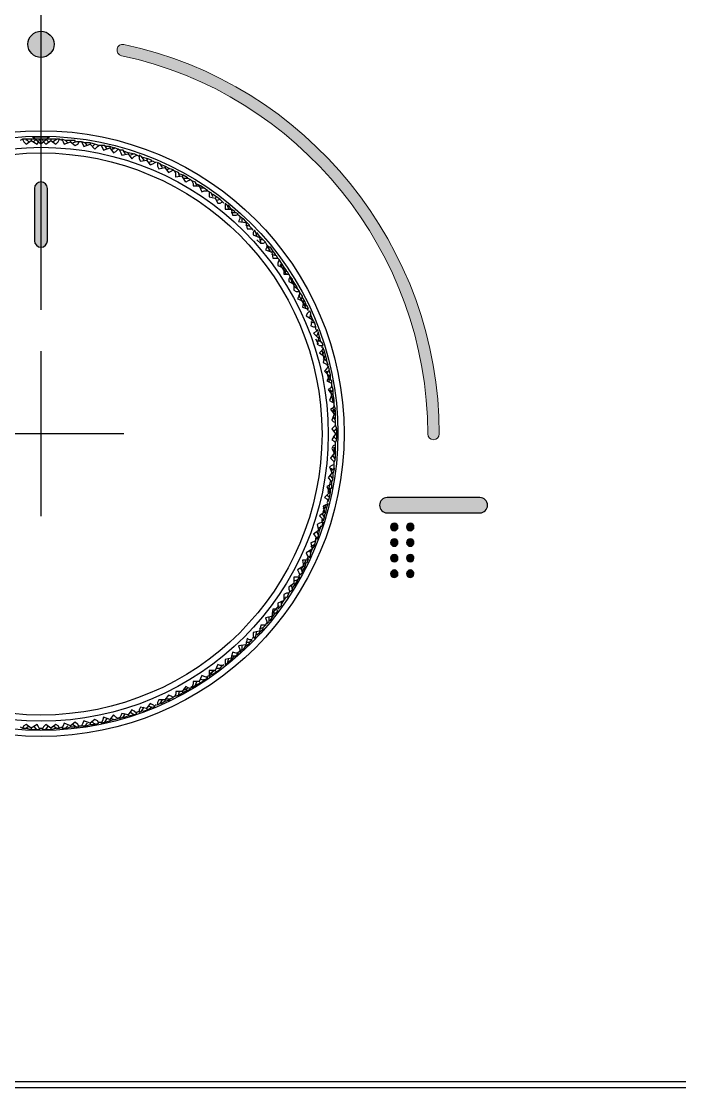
# Model space of a CAD drawing. Extents: x -1585 to -1165, y -4178 to -3881.
# Drawn here: x -1385.02 to -1369.06, y -4053.07 to -4027.21 of the extents above; entities that cross this region are included whole.
import ezdxf

# ---------------------------------------------------------------- set-up
doc = ezdxf.new("R2010")
doc.units = 0
doc.header["$LTSCALE"] = 7
doc.linetypes.add('CENTER', pattern=[2, 1.25, -0.25, 0.25, -0.25])
for name, color, linetype in [('CL', 1, 'CENTER'), ('D', 2, 'CONTINUOUS'), ('DIM', 2, 'CONTINUOUS'), ('DWG', 7, 'CONTINUOUS')]:
    doc.layers.add(name, color=color, linetype=linetype)

msp = doc.modelspace()

# ---------------------------------------------------------------- hatches: boundary and pattern name
at = {"layer": 'D'}
h = msp.add_hatch(color=256, dxfattribs=at)
h.dxf.hatch_style = 2
edge = h.paths.add_edge_path()
edge.add_spline(control_points=[(-1384.223, -4027.769), (-1384.223, -4027.594), (-1384.365, -4027.452), (-1384.54, -4027.452), (-1384.716, -4027.452), (-1384.858, -4027.594), (-1384.858, -4027.769), (-1384.858, -4027.945), (-1384.716, -4028.087), (-1384.54, -4028.087), (-1384.365, -4028.087), (-1384.223, -4027.945), (-1384.223, -4027.769), (-1384.223, -4027.769), (-1384.223, -4027.769), (-1384.223, -4027.769)], knot_values=[0, 0, 0, 0, 1, 1, 1, 2, 2, 2, 3, 3, 3, 4, 4, 4, 5, 5, 5, 5], degree=3, periodic=0)
h = msp.add_hatch(color=256, dxfattribs=at)
h.dxf.hatch_style = 2
edge = h.paths.add_edge_path()
edge.add_spline(control_points=[(-1375.025, -4037.358), (-1375.102, -4037.358), (-1375.165, -4037.295), (-1375.165, -4037.218), (-1375.165, -4032.814), (-1378.287, -4028.957), (-1382.588, -4028.046), (-1382.664, -4028.03), (-1382.712, -4027.956), (-1382.696, -4027.88), (-1382.68, -4027.805), (-1382.605, -4027.756), (-1382.53, -4027.772), (-1378.1, -4028.711), (-1374.885, -4032.683), (-1374.885, -4037.218), (-1374.885, -4037.295), (-1374.948, -4037.358), (-1375.025, -4037.358)], knot_values=[0, 0, 0, 0, 1, 1, 1, 2, 2, 2, 3, 3, 3, 4, 4, 4, 5, 5, 5, 6, 6, 6, 6], degree=3, periodic=0)
h = msp.add_hatch(color=256, dxfattribs=at)
h.dxf.hatch_style = 2
edge = h.paths.add_edge_path()
edge.add_spline(control_points=[(-1384.699, -4031.262), (-1384.699, -4031.175), (-1384.628, -4031.104), (-1384.541, -4031.104), (-1384.453, -4031.104), (-1384.382, -4031.175), (-1384.382, -4031.262), (-1384.382, -4031.685), (-1384.382, -4032.108), (-1384.382, -4032.531), (-1384.382, -4032.619), (-1384.453, -4032.689), (-1384.541, -4032.689), (-1384.628, -4032.689), (-1384.699, -4032.618), (-1384.699, -4032.531), (-1384.699, -4032.108), (-1384.699, -4031.685), (-1384.699, -4031.262)], knot_values=[0, 0, 0, 0, 1, 1, 1, 2, 2, 2, 3, 3, 3, 4, 4, 4, 5, 5, 5, 6, 6, 6, 6], degree=3, periodic=0)
h = msp.add_hatch(color=256, dxfattribs=at)
h.dxf.hatch_style = 2
edge = h.paths.add_edge_path()
edge.add_spline(control_points=[(-1373.716, -4038.947), (-1373.716, -4039.049), (-1373.799, -4039.132), (-1373.902, -4039.132), (-1373.902, -4039.132), (-1376.149, -4039.132), (-1376.149, -4039.132), (-1376.251, -4039.132), (-1376.334, -4039.049), (-1376.334, -4038.947), (-1376.334, -4038.844), (-1376.251, -4038.761), (-1376.149, -4038.761), (-1376.149, -4038.761), (-1373.902, -4038.761), (-1373.902, -4038.761), (-1373.799, -4038.761), (-1373.716, -4038.844), (-1373.716, -4038.947)], knot_values=[0, 0, 0, 0, 1, 1, 1, 2, 2, 2, 3, 3, 3, 4, 4, 4, 5, 5, 5, 6, 6, 6, 6], degree=3, periodic=0)
h = msp.add_hatch(color=256, dxfattribs=at)
h.dxf.hatch_style = 2
edge = h.paths.add_edge_path()
edge.add_spline(control_points=[(-1376.067, -4039.473), (-1376.068, -4039.421), (-1376.028, -4039.38), (-1375.977, -4039.38), (-1375.926, -4039.38), (-1375.888, -4039.419), (-1375.887, -4039.47), (-1375.887, -4039.522), (-1375.927, -4039.563), (-1375.977, -4039.563), (-1376.027, -4039.563), (-1376.067, -4039.523), (-1376.067, -4039.473)], knot_values=[0, 0, 0, 0, 1, 1, 1, 2, 2, 2, 3, 3, 3, 4, 4, 4, 4], degree=3, periodic=0)
h = msp.add_hatch(color=256, dxfattribs=at)
h.dxf.hatch_style = 2
edge = h.paths.add_edge_path()
edge.add_spline(control_points=[(-1375.679, -4039.473), (-1375.68, -4039.421), (-1375.64, -4039.38), (-1375.589, -4039.38), (-1375.538, -4039.38), (-1375.5, -4039.419), (-1375.499, -4039.47), (-1375.499, -4039.522), (-1375.539, -4039.563), (-1375.59, -4039.563), (-1375.639, -4039.563), (-1375.679, -4039.523), (-1375.679, -4039.473)], knot_values=[0, 0, 0, 0, 1, 1, 1, 2, 2, 2, 3, 3, 3, 4, 4, 4, 4], degree=3, periodic=0)
h = msp.add_hatch(color=256, dxfattribs=at)
h.dxf.hatch_style = 2
edge = h.paths.add_edge_path()
edge.add_spline(control_points=[(-1375.887, -4039.849), (-1375.887, -4039.9), (-1375.925, -4039.941), (-1375.975, -4039.942), (-1376.025, -4039.944), (-1376.067, -4039.902), (-1376.067, -4039.851), (-1376.068, -4039.799), (-1376.029, -4039.76), (-1375.976, -4039.76), (-1375.925, -4039.76), (-1375.887, -4039.797), (-1375.887, -4039.849)], knot_values=[0, 0, 0, 0, 1, 1, 1, 2, 2, 2, 3, 3, 3, 4, 4, 4, 4], degree=3, periodic=0)
h = msp.add_hatch(color=256, dxfattribs=at)
h.dxf.hatch_style = 2
edge = h.paths.add_edge_path()
edge.add_spline(control_points=[(-1375.499, -4039.849), (-1375.499, -4039.9), (-1375.538, -4039.941), (-1375.587, -4039.942), (-1375.637, -4039.944), (-1375.679, -4039.902), (-1375.679, -4039.851), (-1375.68, -4039.799), (-1375.641, -4039.76), (-1375.589, -4039.76), (-1375.538, -4039.76), (-1375.5, -4039.797), (-1375.499, -4039.849)], knot_values=[0, 0, 0, 0, 1, 1, 1, 2, 2, 2, 3, 3, 3, 4, 4, 4, 4], degree=3, periodic=0)
h = msp.add_hatch(color=256, dxfattribs=at)
h.dxf.hatch_style = 2
edge = h.paths.add_edge_path()
edge.add_spline(control_points=[(-1375.887, -4040.231), (-1375.888, -4040.282), (-1375.927, -4040.32), (-1375.977, -4040.32), (-1376.029, -4040.32), (-1376.068, -4040.28), (-1376.067, -4040.228), (-1376.066, -4040.175), (-1376.026, -4040.137), (-1375.974, -4040.139), (-1375.923, -4040.14), (-1375.886, -4040.179), (-1375.887, -4040.231)], knot_values=[0, 0, 0, 0, 1, 1, 1, 2, 2, 2, 3, 3, 3, 4, 4, 4, 4], degree=3, periodic=0)
h = msp.add_hatch(color=256, dxfattribs=at)
h.dxf.hatch_style = 2
edge = h.paths.add_edge_path()
edge.add_spline(control_points=[(-1375.5, -4040.231), (-1375.5, -4040.282), (-1375.539, -4040.32), (-1375.59, -4040.32), (-1375.641, -4040.32), (-1375.68, -4040.28), (-1375.679, -4040.228), (-1375.679, -4040.175), (-1375.639, -4040.137), (-1375.586, -4040.139), (-1375.535, -4040.14), (-1375.498, -4040.179), (-1375.5, -4040.231)], knot_values=[0, 0, 0, 0, 1, 1, 1, 2, 2, 2, 3, 3, 3, 4, 4, 4, 4], degree=3, periodic=0)
h = msp.add_hatch(color=256, dxfattribs=at)
h.dxf.hatch_style = 2
edge = h.paths.add_edge_path()
edge.add_spline(control_points=[(-1375.887, -4040.61), (-1375.888, -4040.661), (-1375.928, -4040.699), (-1375.979, -4040.698), (-1376.03, -4040.698), (-1376.068, -4040.657), (-1376.067, -4040.604), (-1376.066, -4040.555), (-1376.023, -4040.514), (-1375.975, -4040.515), (-1375.924, -4040.517), (-1375.886, -4040.558), (-1375.887, -4040.61)], knot_values=[0, 0, 0, 0, 1, 1, 1, 2, 2, 2, 3, 3, 3, 4, 4, 4, 4], degree=3, periodic=0)
h = msp.add_hatch(color=256, dxfattribs=at)
h.dxf.hatch_style = 2
edge = h.paths.add_edge_path()
edge.add_spline(control_points=[(-1375.5, -4040.61), (-1375.501, -4040.661), (-1375.54, -4040.699), (-1375.591, -4040.698), (-1375.642, -4040.698), (-1375.68, -4040.657), (-1375.679, -4040.604), (-1375.678, -4040.555), (-1375.635, -4040.514), (-1375.588, -4040.515), (-1375.536, -4040.517), (-1375.498, -4040.558), (-1375.5, -4040.61)], knot_values=[0, 0, 0, 0, 1, 1, 1, 2, 2, 2, 3, 3, 3, 4, 4, 4, 4], degree=3, periodic=0)

# ---------------------------------------------------------------- linework, layer by layer
at = {"layer": 'CL'}
for p, q in [((-1384.536, -4039.209), (-1384.536, -4035.209)), ((-1386.536, -4037.209), (-1382.536, -4037.209))]:
    msp.add_line(p, q, dxfattribs=at)
at = {"layer": 'D'}
for points, knots in [([(-1384.223, -4027.769), (-1384.223, -4027.594), (-1384.365, -4027.452), (-1384.54, -4027.452), (-1384.716, -4027.452), (-1384.858, -4027.594), (-1384.858, -4027.769), (-1384.858, -4027.945), (-1384.716, -4028.087), (-1384.54, -4028.087), (-1384.365, -4028.087), (-1384.223, -4027.945), (-1384.223, -4027.769), (-1384.223, -4027.769), (-1384.223, -4027.769), (-1384.223, -4027.769)], [0, 0, 0, 0, 1, 1, 1, 2, 2, 2, 3, 3, 3, 4, 4, 4, 5, 5, 5, 5]), ([(-1384.699, -4031.262), (-1384.699, -4031.175), (-1384.628, -4031.104), (-1384.541, -4031.104), (-1384.453, -4031.104), (-1384.382, -4031.175), (-1384.382, -4031.262), (-1384.382, -4031.685), (-1384.382, -4032.108), (-1384.382, -4032.531), (-1384.382, -4032.619), (-1384.453, -4032.689), (-1384.541, -4032.689), (-1384.628, -4032.689), (-1384.699, -4032.618), (-1384.699, -4032.531), (-1384.699, -4032.108), (-1384.699, -4031.685), (-1384.699, -4031.262)], [0, 0, 0, 0, 1, 1, 1, 2, 2, 2, 3, 3, 3, 4, 4, 4, 5, 5, 5, 6, 6, 6, 6]), ([(-1373.716, -4038.947), (-1373.716, -4039.049), (-1373.799, -4039.132), (-1373.902, -4039.132), (-1373.902, -4039.132), (-1376.149, -4039.132), (-1376.149, -4039.132), (-1376.251, -4039.132), (-1376.334, -4039.049), (-1376.334, -4038.947), (-1376.334, -4038.844), (-1376.251, -4038.761), (-1376.149, -4038.761), (-1376.149, -4038.761), (-1373.902, -4038.761), (-1373.902, -4038.761), (-1373.799, -4038.761), (-1373.716, -4038.844), (-1373.716, -4038.947)], [0, 0, 0, 0, 1, 1, 1, 2, 2, 2, 3, 3, 3, 4, 4, 4, 5, 5, 5, 6, 6, 6, 6]), ([(-1376.067, -4039.473), (-1376.068, -4039.421), (-1376.028, -4039.38), (-1375.977, -4039.38), (-1375.926, -4039.38), (-1375.888, -4039.419), (-1375.887, -4039.47), (-1375.887, -4039.522), (-1375.927, -4039.563), (-1375.977, -4039.563), (-1376.027, -4039.563), (-1376.067, -4039.523), (-1376.067, -4039.473)], [0, 0, 0, 0, 1, 1, 1, 2, 2, 2, 3, 3, 3, 4, 4, 4, 4]), ([(-1375.679, -4039.473), (-1375.68, -4039.421), (-1375.64, -4039.38), (-1375.589, -4039.38), (-1375.538, -4039.38), (-1375.5, -4039.419), (-1375.499, -4039.47), (-1375.499, -4039.522), (-1375.539, -4039.563), (-1375.59, -4039.563), (-1375.639, -4039.563), (-1375.679, -4039.523), (-1375.679, -4039.473)], [0, 0, 0, 0, 1, 1, 1, 2, 2, 2, 3, 3, 3, 4, 4, 4, 4]), ([(-1375.887, -4039.849), (-1375.887, -4039.9), (-1375.925, -4039.941), (-1375.975, -4039.942), (-1376.025, -4039.944), (-1376.067, -4039.902), (-1376.067, -4039.851), (-1376.068, -4039.799), (-1376.029, -4039.76), (-1375.976, -4039.76), (-1375.925, -4039.76), (-1375.887, -4039.797), (-1375.887, -4039.849)], [0, 0, 0, 0, 1, 1, 1, 2, 2, 2, 3, 3, 3, 4, 4, 4, 4]), ([(-1375.499, -4039.849), (-1375.499, -4039.9), (-1375.538, -4039.941), (-1375.587, -4039.942), (-1375.637, -4039.944), (-1375.679, -4039.902), (-1375.679, -4039.851), (-1375.68, -4039.799), (-1375.641, -4039.76), (-1375.589, -4039.76), (-1375.538, -4039.76), (-1375.5, -4039.797), (-1375.499, -4039.849)], [0, 0, 0, 0, 1, 1, 1, 2, 2, 2, 3, 3, 3, 4, 4, 4, 4]), ([(-1375.887, -4040.231), (-1375.888, -4040.282), (-1375.927, -4040.32), (-1375.977, -4040.32), (-1376.029, -4040.32), (-1376.068, -4040.28), (-1376.067, -4040.228), (-1376.066, -4040.175), (-1376.026, -4040.137), (-1375.974, -4040.139), (-1375.923, -4040.14), (-1375.886, -4040.179), (-1375.887, -4040.231)], [0, 0, 0, 0, 1, 1, 1, 2, 2, 2, 3, 3, 3, 4, 4, 4, 4]), ([(-1375.5, -4040.231), (-1375.5, -4040.282), (-1375.539, -4040.32), (-1375.59, -4040.32), (-1375.641, -4040.32), (-1375.68, -4040.28), (-1375.679, -4040.228), (-1375.679, -4040.175), (-1375.639, -4040.137), (-1375.586, -4040.139), (-1375.535, -4040.14), (-1375.498, -4040.179), (-1375.5, -4040.231)], [0, 0, 0, 0, 1, 1, 1, 2, 2, 2, 3, 3, 3, 4, 4, 4, 4]), ([(-1375.887, -4040.61), (-1375.888, -4040.661), (-1375.928, -4040.699), (-1375.979, -4040.698), (-1376.03, -4040.698), (-1376.068, -4040.657), (-1376.067, -4040.604), (-1376.066, -4040.555), (-1376.023, -4040.514), (-1375.975, -4040.515), (-1375.924, -4040.517), (-1375.886, -4040.558), (-1375.887, -4040.61)], [0, 0, 0, 0, 1, 1, 1, 2, 2, 2, 3, 3, 3, 4, 4, 4, 4]), ([(-1375.5, -4040.61), (-1375.501, -4040.661), (-1375.54, -4040.699), (-1375.591, -4040.698), (-1375.642, -4040.698), (-1375.68, -4040.657), (-1375.679, -4040.604), (-1375.678, -4040.555), (-1375.635, -4040.514), (-1375.588, -4040.515), (-1375.536, -4040.517), (-1375.498, -4040.558), (-1375.5, -4040.61)], [0, 0, 0, 0, 1, 1, 1, 2, 2, 2, 3, 3, 3, 4, 4, 4, 4])]:
    msp.add_open_spline(points, degree=3, knots=knots, dxfattribs=at)
at = {"layer": 'D', "lineweight": 0}
for points in [[(-1382.588, -4028.046), (-1382.664, -4028.03), (-1382.712, -4027.956), (-1382.696, -4027.88)], [(-1382.696, -4027.88), (-1382.68, -4027.805), (-1382.605, -4027.756), (-1382.53, -4027.772)]]:
    msp.add_open_spline(points, degree=3, dxfattribs=at)
for points, knots in [([(-1382.53, -4027.772), (-1378.1, -4028.711), (-1374.885, -4032.683), (-1374.885, -4037.218), (-1374.885, -4037.295), (-1374.948, -4037.358), (-1375.025, -4037.358)], [4, 4, 4, 4, 5, 5, 5, 6, 6, 6, 6]), ([(-1375.025, -4037.358), (-1375.102, -4037.358), (-1375.165, -4037.295), (-1375.165, -4037.218), (-1375.165, -4032.814), (-1378.287, -4028.957), (-1382.588, -4028.046)], [0, 0, 0, 0, 1, 1, 1, 2, 2, 2, 2])]:
    msp.add_open_spline(points, degree=3, knots=knots, dxfattribs=at)
at = {"layer": 'DIM', "ltscale": 0.6}
msp.add_line((-1384.536, -4034.209), (-1384.536, -4014.172), dxfattribs=at)
msp.add_line((-1384.536, -4034.209), (-1384.536, -4014.172), dxfattribs=at)
at = {"layer": 'DWG'}
for points in [[(-1384.541, -4030.19), (-1384.749, -4030.012), (-1384.332, -4030.012), (-1384.541, -4030.19), (-1384.541, -4030.071)], [(-1384.838, -4030.131), (-1384.898, -4030.071), (-1384.987, -4030.071), (-1385.046, -4030.101)], [(-1384.987, -4030.071), (-1384.957, -4030.131), (-1384.898, -4030.19), (-1384.779, -4030.101), (-1384.63, -4030.19), (-1384.6, -4030.131), (-1384.57, -4030.071)], [(-1384.66, -4030.071), (-1384.779, -4030.071), (-1384.898, -4030.071), (-1384.898, -4030.101)], [(-1384.779, -4030.071), (-1384.779, -4030.101)], [(-1384.362, -4030.131), (-1384.422, -4030.071), (-1384.511, -4030.071), (-1384.57, -4030.071), (-1384.66, -4030.071), (-1384.719, -4030.131)], [(-1384.511, -4030.071), (-1384.481, -4030.131), (-1384.422, -4030.19), (-1384.303, -4030.101), (-1384.184, -4030.19), (-1384.124, -4030.131), (-1384.094, -4030.071)], [(-1384.184, -4030.101), (-1384.184, -4030.071), (-1384.303, -4030.071), (-1384.392, -4030.071), (-1384.422, -4030.071)], [(-1384.303, -4030.071), (-1384.303, -4030.101)], [(-1384.035, -4030.101), (-1384.094, -4030.071), (-1384.154, -4030.071), (-1384.243, -4030.131)], [(-1383.886, -4030.16), (-1383.946, -4030.101), (-1384.035, -4030.071), (-1384.005, -4030.131), (-1383.975, -4030.19), (-1383.827, -4030.131), (-1383.708, -4030.22), (-1383.648, -4030.19), (-1383.618, -4030.131)], [(-1383.708, -4030.131), (-1383.708, -4030.101), (-1383.827, -4030.101), (-1383.916, -4030.101), (-1383.946, -4030.101)], [(-1383.827, -4030.101), (-1383.827, -4030.131)], [(-1383.41, -4030.22), (-1383.47, -4030.16), (-1383.559, -4030.131), (-1383.618, -4030.131), (-1383.678, -4030.131), (-1383.767, -4030.16)], [(-1383.559, -4030.131), (-1383.529, -4030.19), (-1383.499, -4030.25), (-1383.351, -4030.19), (-1383.232, -4030.309), (-1383.172, -4030.25), (-1383.142, -4030.22)], [(-1383.232, -4030.19), (-1383.351, -4030.16), (-1383.44, -4030.16), (-1383.47, -4030.16)], [(-1383.351, -4030.16), (-1383.351, -4030.19)], [(-1382.934, -4030.309), (-1382.994, -4030.22), (-1383.083, -4030.22), (-1383.142, -4030.22), (-1383.232, -4030.19), (-1383.291, -4030.25)], [(-1383.083, -4030.22), (-1383.053, -4030.279), (-1383.023, -4030.339), (-1382.875, -4030.279), (-1382.785, -4030.398), (-1382.726, -4030.369), (-1382.666, -4030.309)], [(-1382.875, -4030.25), (-1382.994, -4030.25)], [(-1382.756, -4030.309), (-1382.785, -4030.279), (-1382.875, -4030.25), (-1382.875, -4030.279)], [(-1382.488, -4030.428), (-1382.547, -4030.339), (-1382.637, -4030.339), (-1382.666, -4030.309), (-1382.756, -4030.279), (-1382.845, -4030.339)], [(-1382.637, -4030.339), (-1382.607, -4030.398), (-1382.577, -4030.458), (-1382.428, -4030.428), (-1382.339, -4030.547), (-1382.28, -4030.488), (-1382.22, -4030.458)], [(-1382.428, -4030.398), (-1382.518, -4030.369), (-1382.547, -4030.369)], [(-1382.309, -4030.428), (-1382.428, -4030.398), (-1382.428, -4030.428)], [(-1382.161, -4030.488), (-1382.22, -4030.458), (-1382.28, -4030.428), (-1382.369, -4030.458)], [(-1382.042, -4030.577), (-1382.101, -4030.488), (-1382.161, -4030.458), (-1382.161, -4030.547), (-1382.131, -4030.607), (-1381.982, -4030.577), (-1381.893, -4030.696), (-1381.833, -4030.666), (-1381.774, -4030.636)], [(-1381.952, -4030.547), (-1382.071, -4030.517)], [(-1381.863, -4030.607), (-1381.863, -4030.577), (-1381.952, -4030.547), (-1381.982, -4030.577)], [(-1381.744, -4030.636), (-1381.774, -4030.636), (-1381.833, -4030.607), (-1381.923, -4030.636)], [(-1381.595, -4030.755), (-1381.655, -4030.666), (-1381.714, -4030.636), (-1381.714, -4030.726), (-1381.685, -4030.785), (-1381.536, -4030.755), (-1381.447, -4030.874), (-1381.387, -4030.845), (-1381.328, -4030.815), (-1381.417, -4030.785), (-1381.506, -4030.815)], [(-1381.536, -4030.726), (-1381.625, -4030.696)], [(-1381.417, -4030.785), (-1381.536, -4030.726), (-1381.536, -4030.755)], [(-1381.179, -4030.964), (-1381.209, -4030.874), (-1381.298, -4030.845), (-1381.357, -4030.815)], [(-1380.911, -4031.053), (-1380.971, -4031.083), (-1381.03, -4031.112), (-1381.119, -4030.964), (-1381.268, -4030.993), (-1381.268, -4030.904), (-1381.298, -4030.845)], [(-1381.209, -4030.904), (-1381.09, -4030.934), (-1381, -4030.993), (-1381, -4031.023)], [(-1381.09, -4030.934), (-1381.119, -4030.964)], [(-1380.762, -4031.202), (-1380.792, -4031.112), (-1380.881, -4031.083), (-1380.911, -4031.053), (-1380.971, -4031.023), (-1381.09, -4031.023)], [(-1380.881, -4031.083), (-1380.852, -4031.142), (-1380.852, -4031.202), (-1380.703, -4031.202), (-1380.643, -4031.35), (-1380.584, -4031.321), (-1380.495, -4031.321), (-1380.584, -4031.261), (-1380.673, -4031.261)], [(-1380.703, -4031.231), (-1380.673, -4031.202), (-1380.792, -4031.142)], [(-1380.584, -4031.261), (-1380.673, -4031.202)], [(-1380.376, -4031.469), (-1380.405, -4031.38), (-1380.465, -4031.35), (-1380.524, -4031.321)], [(-1380.465, -4031.35), (-1380.465, -4031.41), (-1380.465, -4031.469), (-1380.316, -4031.499), (-1380.257, -4031.618), (-1380.197, -4031.618), (-1380.138, -4031.588)], [(-1380.316, -4031.499), (-1380.286, -4031.469), (-1380.376, -4031.41), (-1380.405, -4031.41)], [(-1380.197, -4031.529), (-1380.286, -4031.469)], [(-1380.108, -4031.618), (-1380.138, -4031.588), (-1380.197, -4031.529), (-1380.286, -4031.559)], [(-1379.989, -4031.767), (-1380.019, -4031.678), (-1380.078, -4031.618), (-1380.078, -4031.678), (-1380.078, -4031.767), (-1379.929, -4031.767), (-1379.9, -4031.916), (-1379.81, -4031.916), (-1379.751, -4031.886), (-1379.81, -4031.856), (-1379.929, -4031.856)], [(-1379.84, -4031.856), (-1379.84, -4031.826), (-1379.929, -4031.767), (-1379.989, -4031.678), (-1380.019, -4031.678)], [(-1379.662, -4032.094), (-1379.662, -4031.975), (-1379.721, -4031.945), (-1379.781, -4031.886)], [(-1379.721, -4031.945), (-1379.721, -4032.005), (-1379.751, -4032.064), (-1379.572, -4032.094), (-1379.543, -4032.243), (-1379.483, -4032.243), (-1379.424, -4032.243)], [(-1379.572, -4032.094), (-1379.572, -4032.064), (-1379.632, -4032.005), (-1379.662, -4032.005)], [(-1379.483, -4032.183), (-1379.483, -4032.154), (-1379.572, -4032.064)], [(-1379.394, -4032.273), (-1379.424, -4032.243), (-1379.483, -4032.183), (-1379.572, -4032.154)], [(-1379.305, -4032.421), (-1379.334, -4032.332), (-1379.364, -4032.273), (-1379.394, -4032.332), (-1379.394, -4032.392), (-1379.245, -4032.451), (-1379.215, -4032.6)], [(-1379.245, -4032.451), (-1379.245, -4032.421), (-1379.305, -4032.332)], [(-1379.007, -4032.778), (-1379.007, -4032.689), (-1379.067, -4032.63), (-1379.096, -4032.57), (-1379.156, -4032.6), (-1379.215, -4032.6), (-1379.305, -4032.511)], [(-1379.156, -4032.511), (-1379.245, -4032.421)], [(-1379.096, -4032.57), (-1379.156, -4032.511), (-1379.245, -4032.511)], [(-1379.067, -4032.63), (-1379.067, -4032.689), (-1379.096, -4032.749), (-1378.948, -4032.808), (-1378.918, -4032.957), (-1378.858, -4032.957), (-1378.799, -4032.957)], [(-1378.977, -4032.778), (-1379.067, -4032.659)], [(-1378.948, -4032.808), (-1378.918, -4032.778), (-1378.977, -4032.689), (-1379.007, -4032.689)], [(-1378.71, -4033.165), (-1378.71, -4033.076), (-1378.769, -4032.987), (-1378.799, -4032.957), (-1378.829, -4032.897), (-1378.948, -4032.868)], [(-1378.858, -4032.897), (-1378.858, -4032.868), (-1378.918, -4032.778)], [(-1378.769, -4032.987), (-1378.799, -4033.076), (-1378.799, -4033.135), (-1378.65, -4033.195), (-1378.65, -4033.344), (-1378.591, -4033.344), (-1378.531, -4033.344)], [(-1378.591, -4033.344), (-1378.739, -4033.106)], [(-1378.65, -4033.195), (-1378.65, -4033.165), (-1378.71, -4033.076)], [(-1378.591, -4033.284), (-1378.591, -4033.254), (-1378.65, -4033.165)], [(-1378.472, -4033.552), (-1378.442, -4033.463), (-1378.501, -4033.403), (-1378.531, -4033.344), (-1378.561, -4033.284), (-1378.65, -4033.254)], [(-1378.501, -4033.403), (-1378.531, -4033.463), (-1378.531, -4033.522), (-1378.412, -4033.582), (-1378.412, -4033.73), (-1378.353, -4033.76), (-1378.263, -4033.76), (-1378.323, -4033.701), (-1378.412, -4033.641)], [(-1378.412, -4033.611), (-1378.501, -4033.433)], [(-1378.412, -4033.582), (-1378.382, -4033.582), (-1378.442, -4033.492), (-1378.442, -4033.463)], [(-1378.323, -4033.671), (-1378.382, -4033.582)], [(-1378.263, -4033.79), (-1378.293, -4033.879), (-1378.323, -4033.939), (-1378.174, -4033.998), (-1378.204, -4034.147), (-1378.115, -4034.177), (-1378.055, -4034.177), (-1378.085, -4034.117), (-1378.174, -4034.058)], [(-1378.234, -4033.968), (-1378.204, -4033.879), (-1378.263, -4033.79), (-1378.293, -4033.76)], [(-1378.115, -4034.177), (-1378.293, -4033.849)], [(-1378.174, -4033.998), (-1378.144, -4033.998), (-1378.204, -4033.909), (-1378.204, -4033.879)], [(-1378.115, -4034.117), (-1378.115, -4034.087), (-1378.144, -4033.998)], [(-1378.055, -4034.236), (-1378.085, -4034.177)], [(-1378.025, -4034.415), (-1377.996, -4034.296), (-1378.025, -4034.236), (-1378.085, -4034.296), (-1378.115, -4034.355), (-1377.966, -4034.444), (-1377.996, -4034.593), (-1377.936, -4034.623), (-1377.877, -4034.623)], [(-1377.966, -4034.444), (-1377.966, -4034.415), (-1377.996, -4034.325)], [(-1377.906, -4034.534), (-1377.966, -4034.415)], [(-1377.877, -4034.682), (-1377.877, -4034.623), (-1377.906, -4034.534), (-1377.996, -4034.504)], [(-1377.847, -4034.831), (-1377.817, -4034.742), (-1377.847, -4034.682), (-1377.877, -4034.742), (-1377.936, -4034.772), (-1377.817, -4034.891), (-1377.847, -4035.039), (-1377.787, -4035.069), (-1377.698, -4035.069), (-1377.728, -4035.01), (-1377.817, -4034.95)], [(-1377.817, -4035.039), (-1377.877, -4034.92)], [(-1377.817, -4034.891), (-1377.787, -4034.861), (-1377.817, -4034.772)], [(-1377.758, -4034.98), (-1377.787, -4034.861)], [(-1377.728, -4035.307), (-1377.668, -4035.218), (-1377.698, -4035.129), (-1377.728, -4035.188), (-1377.787, -4035.248), (-1377.668, -4035.337), (-1377.698, -4035.486), (-1377.639, -4035.515), (-1377.579, -4035.545), (-1377.609, -4035.456), (-1377.698, -4035.396)], [(-1377.728, -4035.129), (-1377.728, -4035.069)], [(-1377.668, -4035.426), (-1377.728, -4035.188)], [(-1377.668, -4035.337), (-1377.639, -4035.337), (-1377.668, -4035.218)], [(-1377.609, -4035.456), (-1377.609, -4035.426), (-1377.639, -4035.337)], [(-1377.579, -4035.575), (-1377.609, -4035.634), (-1377.668, -4035.694), (-1377.549, -4035.813), (-1377.609, -4035.932), (-1377.549, -4035.962), (-1377.49, -4035.991)], [(-1377.609, -4035.753), (-1377.549, -4035.664), (-1377.579, -4035.575), (-1377.609, -4035.545)], [(-1377.549, -4035.962), (-1377.609, -4035.694)], [(-1377.549, -4035.813), (-1377.52, -4035.783), (-1377.549, -4035.694)], [(-1377.52, -4036.229), (-1377.46, -4036.14), (-1377.49, -4036.051), (-1377.49, -4035.991), (-1377.49, -4035.932), (-1377.579, -4035.872)], [(-1377.52, -4035.902), (-1377.52, -4035.783)], [(-1377.49, -4036.051), (-1377.52, -4036.11), (-1377.579, -4036.14), (-1377.49, -4036.259), (-1377.549, -4036.408), (-1377.49, -4036.438), (-1377.43, -4036.467)], [(-1377.46, -4036.438), (-1377.52, -4036.14)], [(-1377.49, -4036.259), (-1377.46, -4036.259), (-1377.46, -4036.17), (-1377.46, -4036.14)], [(-1377.43, -4036.378), (-1377.46, -4036.259)], [(-1377.43, -4036.527), (-1377.46, -4036.586), (-1377.52, -4036.616), (-1377.43, -4036.735), (-1377.49, -4036.884), (-1377.46, -4036.914), (-1377.401, -4036.943)], [(-1377.46, -4036.705), (-1377.401, -4036.616), (-1377.43, -4036.527), (-1377.43, -4036.467), (-1377.43, -4036.408), (-1377.49, -4036.319)], [(-1377.43, -4036.765), (-1377.46, -4036.586)], [(-1377.43, -4036.735), (-1377.401, -4036.735), (-1377.401, -4036.646), (-1377.43, -4036.616)], [(-1377.401, -4036.854), (-1377.401, -4036.735)], [(-1377.401, -4037.003), (-1377.43, -4037.033), (-1377.49, -4037.092), (-1377.401, -4037.211), (-1377.49, -4037.36), (-1377.43, -4037.39), (-1377.401, -4037.419)], [(-1377.46, -4037.152), (-1377.371, -4037.092), (-1377.401, -4037.003), (-1377.401, -4036.943), (-1377.401, -4036.884), (-1377.46, -4036.795)], [(-1377.46, -4037.628), (-1377.401, -4037.568), (-1377.401, -4037.479), (-1377.401, -4037.419), (-1377.371, -4037.36), (-1377.46, -4037.271)], [(-1377.401, -4037.211), (-1377.371, -4037.211), (-1377.371, -4037.122), (-1377.401, -4037.092)], [(-1377.401, -4037.33), (-1377.371, -4037.33), (-1377.371, -4037.211)], [(-1377.401, -4037.479), (-1377.46, -4037.509), (-1377.49, -4037.568), (-1377.43, -4037.687), (-1377.52, -4037.806), (-1377.46, -4037.866), (-1377.43, -4037.895)], [(-1377.43, -4037.657), (-1377.43, -4037.538)], [(-1377.49, -4038.104), (-1377.43, -4038.044), (-1377.43, -4037.955), (-1377.43, -4037.895), (-1377.401, -4037.836), (-1377.46, -4037.747)], [(-1377.43, -4037.687), (-1377.401, -4037.687), (-1377.401, -4037.598), (-1377.401, -4037.568)], [(-1377.43, -4037.806), (-1377.401, -4037.806), (-1377.401, -4037.687)], [(-1377.43, -4037.955), (-1377.49, -4037.985), (-1377.549, -4038.014), (-1377.49, -4038.163), (-1377.579, -4038.282), (-1377.52, -4038.342), (-1377.49, -4038.371)], [(-1377.43, -4038.044), (-1377.43, -4038.074), (-1377.46, -4038.163), (-1377.49, -4038.163), (-1377.49, -4038.044)], [(-1377.579, -4038.58), (-1377.49, -4038.52), (-1377.49, -4038.431), (-1377.49, -4038.371), (-1377.46, -4038.312), (-1377.52, -4038.223)], [(-1377.46, -4038.282), (-1377.46, -4038.163)], [(-1377.49, -4038.431), (-1377.549, -4038.461), (-1377.609, -4038.49), (-1377.549, -4038.639), (-1377.668, -4038.758), (-1377.609, -4038.788), (-1377.579, -4038.847)], [(-1377.579, -4038.639), (-1377.52, -4038.371)], [(-1377.549, -4038.639), (-1377.52, -4038.639), (-1377.52, -4038.55), (-1377.52, -4038.52)], [(-1377.609, -4038.877), (-1377.579, -4038.847), (-1377.549, -4038.758), (-1377.609, -4038.699)], [(-1377.549, -4038.758), (-1377.52, -4038.639)], [(-1377.698, -4039.026), (-1377.609, -4038.996), (-1377.579, -4038.907), (-1377.639, -4038.937), (-1377.698, -4038.966), (-1377.668, -4039.115), (-1377.787, -4039.204), (-1377.728, -4039.264), (-1377.698, -4039.323), (-1377.668, -4039.234), (-1377.728, -4039.145)], [(-1377.698, -4039.115), (-1377.639, -4038.937)], [(-1377.668, -4039.115), (-1377.639, -4039.115), (-1377.609, -4038.996)], [(-1377.668, -4039.234), (-1377.668, -4039.204), (-1377.639, -4039.115)], [(-1377.817, -4039.502), (-1377.728, -4039.442), (-1377.698, -4039.353), (-1377.787, -4039.383), (-1377.847, -4039.413), (-1377.817, -4039.561), (-1377.936, -4039.651), (-1377.877, -4039.71), (-1377.847, -4039.77), (-1377.817, -4039.68), (-1377.847, -4039.591)], [(-1377.728, -4039.353), (-1377.728, -4039.294)], [(-1377.817, -4039.561), (-1377.787, -4039.561), (-1377.758, -4039.472), (-1377.758, -4039.442)], [(-1377.817, -4039.68), (-1377.787, -4039.561)], [(-1377.877, -4039.799), (-1377.936, -4039.829), (-1377.996, -4039.859), (-1377.966, -4040.008), (-1378.115, -4040.097), (-1378.085, -4040.156), (-1378.025, -4040.216), (-1377.996, -4040.127), (-1378.025, -4040.037)], [(-1377.996, -4039.948), (-1377.906, -4039.889), (-1377.877, -4039.799), (-1377.877, -4039.74)], [(-1377.996, -4040.127), (-1377.996, -4040.097), (-1377.966, -4040.008), (-1377.906, -4039.918), (-1377.906, -4039.889)], [(-1378.174, -4040.365), (-1378.085, -4040.335), (-1378.055, -4040.246), (-1378.115, -4040.275), (-1378.204, -4040.275), (-1378.174, -4040.424), (-1378.323, -4040.513), (-1378.293, -4040.573), (-1378.263, -4040.632)], [(-1378.234, -4040.513), (-1378.115, -4040.275)], [(-1378.174, -4040.424), (-1378.144, -4040.454), (-1378.115, -4040.335)], [(-1378.085, -4040.246), (-1378.055, -4040.186)], [(-1378.293, -4040.662), (-1378.263, -4040.632), (-1378.204, -4040.573), (-1378.234, -4040.454)], [(-1378.204, -4040.543), (-1378.144, -4040.454)], [(-1378.412, -4040.781), (-1378.323, -4040.751), (-1378.263, -4040.692), (-1378.353, -4040.692), (-1378.412, -4040.692), (-1378.412, -4040.841), (-1378.531, -4040.93), (-1378.531, -4040.989), (-1378.501, -4041.049), (-1378.442, -4040.989), (-1378.472, -4040.87)], [(-1378.442, -4040.96), (-1378.382, -4040.87)], [(-1378.412, -4040.841), (-1378.382, -4040.87), (-1378.323, -4040.781), (-1378.323, -4040.751)], [(-1378.531, -4041.079), (-1378.591, -4041.079), (-1378.65, -4041.108), (-1378.65, -4041.257), (-1378.799, -4041.317), (-1378.799, -4041.376), (-1378.769, -4041.436)], [(-1378.71, -4041.346), (-1378.65, -4041.257), (-1378.591, -4041.168)], [(-1378.65, -4041.198), (-1378.561, -4041.168), (-1378.531, -4041.079), (-1378.501, -4041.019)], [(-1378.918, -4041.555), (-1378.769, -4041.376)], [(-1378.799, -4041.465), (-1378.769, -4041.436), (-1378.71, -4041.376), (-1378.71, -4041.287)], [(-1378.948, -4041.555), (-1378.829, -4041.555), (-1378.799, -4041.495), (-1378.858, -4041.465), (-1378.918, -4041.465), (-1378.948, -4041.644), (-1379.096, -4041.674), (-1379.067, -4041.763), (-1379.067, -4041.822), (-1379.007, -4041.763), (-1379.007, -4041.644)], [(-1379.007, -4041.733), (-1378.977, -4041.733), (-1378.918, -4041.644)], [(-1378.948, -4041.644), (-1378.918, -4041.644), (-1378.858, -4041.555)], [(-1379.096, -4041.852), (-1379.156, -4041.852), (-1379.215, -4041.852), (-1379.245, -4042.001), (-1379.394, -4042.031), (-1379.394, -4042.12), (-1379.364, -4042.179), (-1379.334, -4042.12), (-1379.305, -4042.001)], [(-1379.245, -4041.941), (-1379.156, -4041.912), (-1379.096, -4041.852), (-1379.067, -4041.793)], [(-1379.245, -4042.001), (-1379.245, -4042.031), (-1379.156, -4041.941), (-1379.156, -4041.912)], [(-1379.572, -4042.269), (-1379.483, -4042.269), (-1379.424, -4042.209), (-1379.483, -4042.209), (-1379.543, -4042.179), (-1379.572, -4042.328), (-1379.751, -4042.358), (-1379.721, -4042.447), (-1379.721, -4042.507), (-1379.662, -4042.447), (-1379.662, -4042.358)], [(-1379.424, -4042.179), (-1379.394, -4042.15)], [(-1379.305, -4042.09), (-1379.245, -4042.031)], [(-1379.781, -4042.536), (-1379.721, -4042.477)], [(-1379.662, -4042.447), (-1379.632, -4042.447), (-1379.572, -4042.358)], [(-1379.572, -4042.328), (-1379.572, -4042.358), (-1379.483, -4042.298), (-1379.483, -4042.269)], [(-1379.929, -4042.596), (-1379.81, -4042.596), (-1379.751, -4042.536), (-1379.81, -4042.536), (-1379.9, -4042.507), (-1379.929, -4042.655), (-1380.078, -4042.685), (-1380.078, -4042.745), (-1380.078, -4042.804), (-1380.019, -4042.774), (-1379.989, -4042.655)], [(-1380.019, -4042.745), (-1379.989, -4042.745), (-1379.929, -4042.685)], [(-1379.929, -4042.655), (-1379.929, -4042.685), (-1379.84, -4042.596)], [(-1380.138, -4042.834), (-1380.197, -4042.834), (-1380.257, -4042.804), (-1380.316, -4042.953), (-1380.465, -4042.953), (-1380.465, -4043.042), (-1380.465, -4043.102), (-1380.405, -4043.042), (-1380.376, -4042.953)], [(-1380.465, -4043.042), (-1380.346, -4042.953)], [(-1380.405, -4043.042), (-1380.376, -4043.042), (-1380.286, -4042.983)], [(-1380.316, -4042.953), (-1380.286, -4042.983), (-1380.197, -4042.923), (-1380.197, -4042.893)], [(-1380.286, -4042.893), (-1380.197, -4042.893), (-1380.138, -4042.834), (-1380.108, -4042.804)], [(-1380.673, -4043.161), (-1380.584, -4043.191), (-1380.495, -4043.131), (-1380.584, -4043.102), (-1380.643, -4043.072), (-1380.703, -4043.221), (-1380.852, -4043.221), (-1380.852, -4043.28), (-1380.881, -4043.369), (-1380.792, -4043.31), (-1380.762, -4043.221)], [(-1380.792, -4043.31), (-1380.673, -4043.25)], [(-1380.703, -4043.221), (-1380.673, -4043.25), (-1380.584, -4043.191), (-1380.584, -4043.161)], [(-1380.524, -4043.102), (-1380.465, -4043.072)], [(-1381.357, -4043.607), (-1381.298, -4043.578), (-1381.209, -4043.548), (-1381.179, -4043.459)], [(-1381.09, -4043.399), (-1380.971, -4043.429), (-1380.911, -4043.399), (-1380.971, -4043.369), (-1381.03, -4043.34), (-1381.119, -4043.459), (-1381.268, -4043.459), (-1381.268, -4043.518), (-1381.298, -4043.578)], [(-1381.209, -4043.548), (-1381.09, -4043.488)], [(-1381.149, -4043.459), (-1380.971, -4043.369)], [(-1381.119, -4043.459), (-1381.09, -4043.488), (-1381, -4043.429)], [(-1380.911, -4043.369), (-1380.881, -4043.34)], [(-1381.923, -4043.816), (-1381.833, -4043.845), (-1381.774, -4043.816), (-1381.833, -4043.786), (-1381.893, -4043.756), (-1381.982, -4043.875), (-1382.131, -4043.845), (-1382.161, -4043.905), (-1382.161, -4043.964), (-1382.101, -4043.935), (-1382.042, -4043.845)], [(-1381.506, -4043.637), (-1381.417, -4043.637), (-1381.328, -4043.607), (-1381.387, -4043.578), (-1381.447, -4043.548), (-1381.536, -4043.667), (-1381.685, -4043.667), (-1381.714, -4043.726), (-1381.714, -4043.786), (-1381.655, -4043.756), (-1381.595, -4043.667)], [(-1381.625, -4043.756), (-1381.536, -4043.697)], [(-1381.536, -4043.667), (-1381.536, -4043.697), (-1381.417, -4043.667), (-1381.417, -4043.637)], [(-1382.666, -4044.113), (-1382.726, -4044.083), (-1382.785, -4044.024), (-1382.875, -4044.143), (-1383.023, -4044.083), (-1383.053, -4044.173), (-1383.083, -4044.232), (-1382.994, -4044.202), (-1382.934, -4044.113)], [(-1382.369, -4043.964), (-1382.28, -4044.024), (-1382.22, -4043.994), (-1382.28, -4043.935), (-1382.339, -4043.905), (-1382.428, -4044.024), (-1382.577, -4043.994), (-1382.607, -4044.054), (-1382.637, -4044.113), (-1382.547, -4044.083), (-1382.488, -4043.994)], [(-1382.428, -4044.024), (-1382.428, -4044.054), (-1382.309, -4044.024), (-1382.309, -4043.994)], [(-1382.22, -4043.964), (-1382.161, -4043.935)], [(-1382.071, -4043.935), (-1381.952, -4043.905)], [(-1381.982, -4043.875), (-1381.952, -4043.905), (-1381.863, -4043.845)], [(-1381.774, -4043.786), (-1381.744, -4043.786)], [(-1384.719, -4044.292), (-1384.66, -4044.381), (-1384.57, -4044.381), (-1384.6, -4044.321), (-1384.63, -4044.262), (-1384.779, -4044.351), (-1384.898, -4044.262), (-1384.957, -4044.292), (-1384.987, -4044.351)], [(-1384.094, -4044.351), (-1384.124, -4044.292), (-1384.184, -4044.262), (-1384.303, -4044.351), (-1384.422, -4044.262), (-1384.481, -4044.321), (-1384.511, -4044.381), (-1384.422, -4044.381), (-1384.362, -4044.292)], [(-1383.767, -4044.262), (-1383.678, -4044.321), (-1383.618, -4044.321), (-1383.648, -4044.262), (-1383.708, -4044.202), (-1383.827, -4044.292), (-1383.975, -4044.232), (-1384.005, -4044.292), (-1384.035, -4044.351), (-1383.946, -4044.351), (-1383.886, -4044.292)], [(-1383.618, -4044.292), (-1383.559, -4044.292), (-1383.47, -4044.292), (-1383.41, -4044.232)], [(-1383.291, -4044.202), (-1383.232, -4044.262), (-1383.142, -4044.232), (-1383.172, -4044.173), (-1383.232, -4044.143), (-1383.351, -4044.232), (-1383.499, -4044.173), (-1383.529, -4044.232), (-1383.559, -4044.292)], [(-1383.47, -4044.292), (-1383.44, -4044.292), (-1383.351, -4044.262)], [(-1383.351, -4044.232), (-1383.351, -4044.262), (-1383.232, -4044.262), (-1383.232, -4044.232)], [(-1383.142, -4044.202), (-1383.083, -4044.202)], [(-1382.994, -4044.202), (-1382.875, -4044.173)], [(-1382.875, -4044.143), (-1382.875, -4044.173), (-1382.785, -4044.143), (-1382.756, -4044.143)], [(-1382.845, -4044.113), (-1382.756, -4044.143), (-1382.666, -4044.113), (-1382.637, -4044.083)], [(-1382.547, -4044.083), (-1382.518, -4044.083), (-1382.428, -4044.054)], [(-1385.046, -4044.321), (-1384.987, -4044.351), (-1384.898, -4044.351), (-1384.838, -4044.292)], [(-1384.898, -4044.351), (-1384.779, -4044.381)], [(-1384.779, -4044.351), (-1384.779, -4044.381), (-1384.66, -4044.381), (-1384.66, -4044.351)], [(-1384.57, -4044.351), (-1384.511, -4044.351)], [(-1384.422, -4044.351), (-1384.392, -4044.381), (-1384.303, -4044.381)], [(-1384.303, -4044.351), (-1384.303, -4044.381), (-1384.184, -4044.351)], [(-1384.243, -4044.292), (-1384.154, -4044.351), (-1384.094, -4044.351), (-1384.035, -4044.321)], [(-1383.946, -4044.351), (-1383.916, -4044.351), (-1383.827, -4044.321)], [(-1383.827, -4044.292), (-1383.827, -4044.321), (-1383.708, -4044.321)], [(-1406.585, -4052.919), (-1344.884, -4052.919), (-1344.884, -4053.068), (-1406.585, -4053.068)]]:
    msp.add_lwpolyline(points, dxfattribs=at)
for centre, radius in [((-1384.536, -4037.209), 7.343), ((-1384.546, -4037.202), 7.205), ((-1384.536, -4037.224), 6.957), ((-1384.543, -4037.218), 6.815)]:
    msp.add_circle(centre, radius, dxfattribs=at)

doc.saveas('drawing.dxf')
